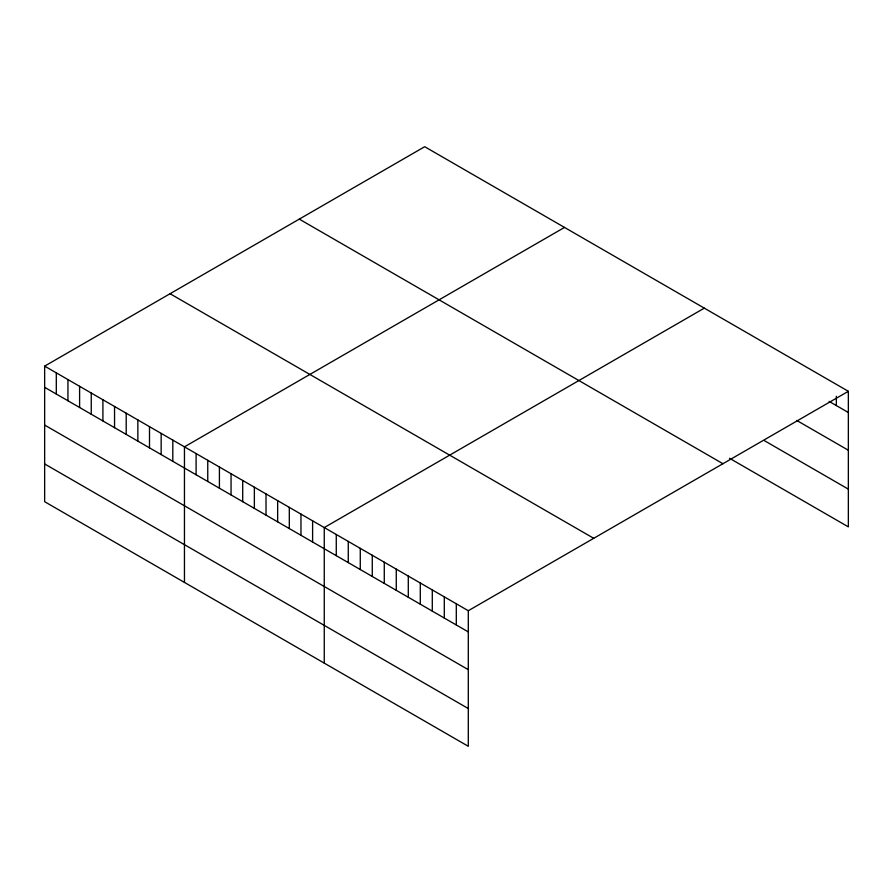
<?xml version="1.0" encoding="UTF-8"?>
<svg xmlns="http://www.w3.org/2000/svg" width="893" height="893" viewBox="0 0 893 893"><rect width="100%" height="100%" fill="white"/><g stroke="black" fill="none" stroke-linecap="round" stroke-linejoin="round"><path stroke-width="1.34" d="M44.65 366.13L468.3 610.723L468.3 746.291L44.65 501.699L44.65 366.13L424.7 146.709L848.35 391.301L848.35 526.87L729.514 458.265M564.499 227.425L184.46 446.846L184.46 582.415M704.309 308.141L324.259 527.562L324.259 663.131M468.3 610.723L848.35 391.301M829.139 401.404L848.35 412.499M796.735 420.436L848.35 450.239M764.33 440.617L848.35 489.13M299.278 219.12L722.939 463.713M170.061 293.719L593.722 538.312M44.65 387.316L468.3 631.909M44.65 425.068L468.3 669.661M44.65 463.947L468.3 708.551M836.35 396.291L836.35 405.567M456.301 603.791L456.301 624.977M444.301 596.859L444.301 618.056M432.29 589.927L432.29 611.125M420.29 583.006L420.29 604.193M408.291 576.074L408.291 597.261M396.28 569.142L396.28 590.329M384.28 562.21L384.28 583.397M372.281 555.279L372.281 576.476M360.27 548.347L360.27 569.544M348.27 541.415L348.27 562.612M336.27 534.494L336.27 555.68M312.606 520.831L312.606 542.029M300.963 514.111L300.963 535.298M289.31 507.38L289.31 528.567M277.656 500.649L277.656 521.847M266.014 493.929L266.014 515.116M254.36 487.198L254.36 508.396M242.706 480.479L242.706 501.665M231.053 473.748L231.053 494.945M219.41 467.028L219.41 488.214M207.756 460.297L207.756 481.483M196.103 453.566L196.103 474.763M172.807 440.115L172.807 461.313M161.153 433.395L161.153 454.582M149.499 426.664L149.499 447.851M137.857 419.933L137.857 441.131M126.203 413.213L126.203 434.4M114.55 406.482L114.55 427.68M102.907 399.763L102.907 420.949M91.253 393.032L91.253 414.229M79.6 386.312L79.6 407.498M67.946 379.581L67.946 400.767M56.304 372.85L56.304 394.047"/></g></svg>
